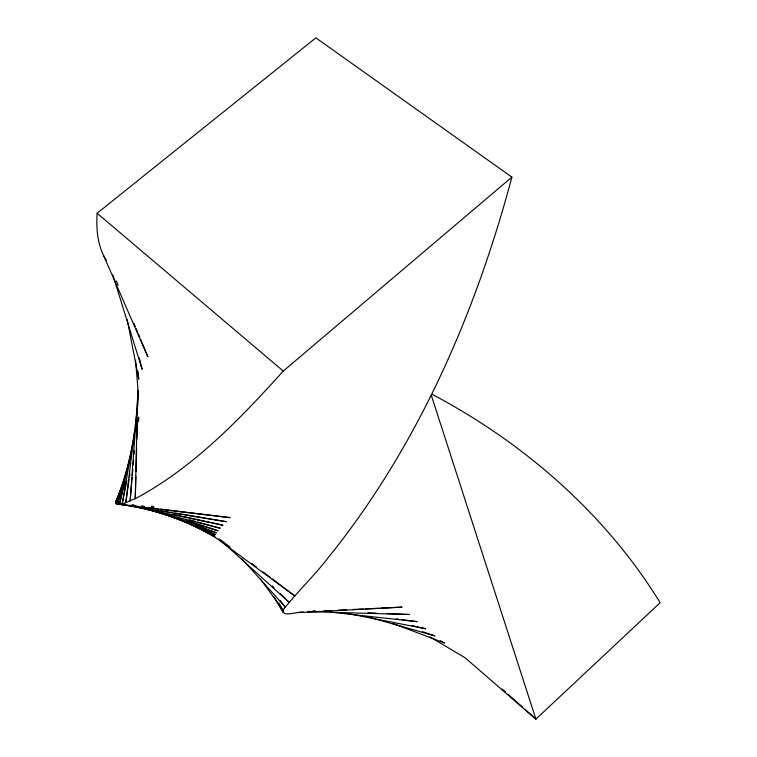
<?xml version="1.0" encoding="UTF-8"?>
<svg xmlns="http://www.w3.org/2000/svg" width="757" height="757" viewBox="0 0 757 757"><rect width="100%" height="100%" fill="white"/><g stroke="black" fill="none" stroke-linecap="round" stroke-linejoin="round"><path stroke-width="1.14" d="M135.872 476.323L135.257 498.712C131.198 499.525 117.061 509.101 115.812 501.522L123.06 484.225M136.005 471.611L136.657 448.049M136.913 438.625L137.395 420.949M137.821 405.629L138.247 390.319L130.147 501.011L132.125 477.563M303.302 612.129C299.753 610.871 279.011 618.706 283.97 608.789C298.003 591.226 314.363 575.575 328.15 557.758C417.467 447.046 475.481 313.843 511.883 177.119L315.858 37.85L97.133 213.256C96.215 227.554 97.227 242.486 103.605 255.554L147.88 356.85L140.67 339.505M132.324 475.216L132.816 469.349M133.213 464.656L133.611 459.963M134.103 454.105L134.405 450.585M137.395 408.269L125.813 502.667L129.078 479.38M129.4 477.052L129.892 473.551M135.039 429.266L122.255 503.717L126.76 480.648M135.437 426.939L135.834 424.611M138.247 421.829L138.928 418.366M133.62 440.016L119.455 504.2L125.16 481.414M138.171 419.387L138.682 417.098M160.342 509.111L230.119 517.656L117.43 504.181L131.254 452.923M117.43 504.181L124.28 481.726M128.983 463.464L116.143 503.708L226.277 521.715L175.028 512.953M123.703 482.72L116.143 503.708L126.618 504.985M126.22 474.033L115.613 502.799L122.369 486.552M115.812 501.522L116.729 499.913M511.883 177.119L283.269 371.081C239.676 419.359 193.253 467.788 135.257 498.712L137.821 387.101L135.531 360.285M386.893 613.558L409.31 614.495L307.597 611.647L309.887 611.391M313.095 611.06L314.742 610.899M299.384 612.583L402.071 607.133L380.809 608.145M307.597 611.647L315.868 611.249M324.128 610.852L331.216 610.521M338.303 610.18L346.564 609.782M352.469 609.499L363.095 608.988M365.461 608.874L378.453 608.259M368.025 612.773L376.276 613.123M330.232 612.082L417.211 621.686L402.024 619.652M128.936 505.269L139.402 506.556M141.729 506.84L145.221 507.266M147.549 507.55L158.014 508.827M396.176 618.866L398.513 619.179M121.442 503.793L124.933 504.399M131.926 505.591L135.418 506.187M156.387 509.773L158.715 510.171M161.042 510.568L163.38 510.966M165.707 511.363L168.035 511.76M170.363 512.158L172.691 512.555M348.106 613.615L425.746 628.783L411.969 625.594M121.385 504.011L222.993 525.235L183.809 516.567M131.945 505.089L134.254 505.6M173.438 514.268L181.5 516.056M131.709 505.591L220.259 528.235L197.501 522.008M189.543 519.832L195.23 521.393M366.861 616.539L434.849 635.861L422.557 631.745M132.494 504.711L134.746 505.392M144.88 508.486L218.073 530.771L186.695 520.456M141.881 505.733L144.123 506.471M153.624 510.54L216.436 532.852L195.524 524.771M392.845 623.446L444.482 643.005L440.356 640.734M167.467 514.968L215.357 534.537L195.94 525.841M151.712 506.036L153.87 507.001M151.542 506.433L153.69 507.436M178.359 518.895L214.818 535.842L197.113 526.749M187.745 522.604L214.827 536.798L199.602 527.922M432.105 394.302C524.062 442.911 605.411 513.729 660.161 602.686L535.909 719.15L465.091 657.767L429.929 636.883M199.233 527.97L201.248 529.152M203.264 530.345L215.376 537.451L294.814 596.005L272.35 579.01M220.874 540.082L230.232 547.16M251.759 563.445L256.443 566.984M262.991 571.932L270.476 577.6M97.133 213.256L283.269 371.081M502.288 689.069L505.61 692.04M508.117 694.283L522.368 707.038M524.894 709.3L535.909 719.15L431.339 395.391M218.924 538.747L289.127 602.326L279.891 593.308M272.331 585.937L274.015 587.574M241.776 558.685L285.228 607L280.099 600.519M260.474 579.096L283.156 610.256L278.907 603.149M106.557 260.862L103.605 255.554M274.072 597.084L282.9 612.299M116.341 280.961L118.139 285.294M133.913 323.239L135.266 326.494M136.165 328.661L137.519 331.916M138.417 334.083L139.771 337.338M112.821 274.782L142.108 369.284L139.26 357.872M127.176 319.426L138.768 379.257L137.925 371.072"/></g></svg>
